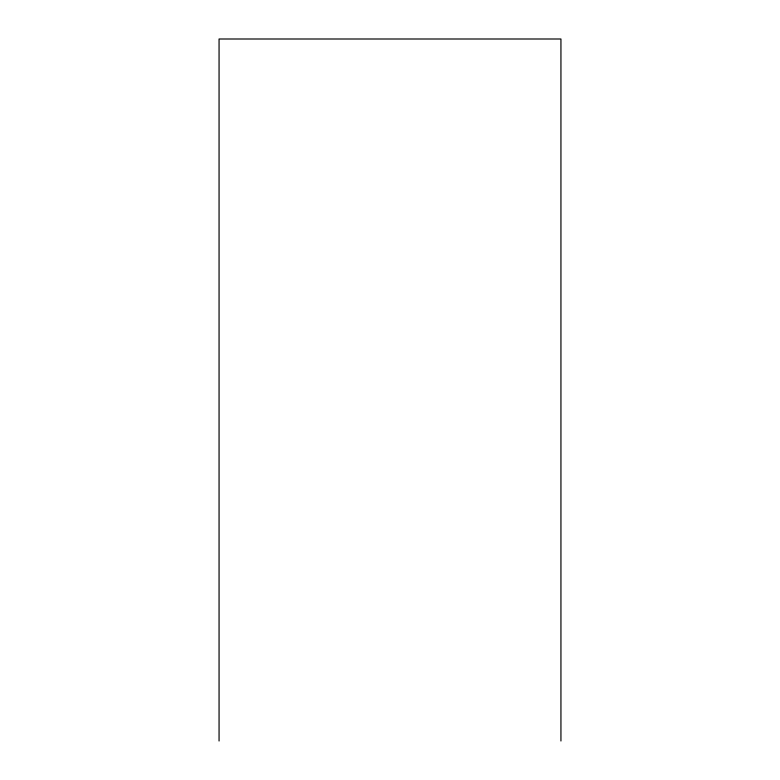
<?xml version="1.0" encoding="UTF-8"?>
<svg xmlns="http://www.w3.org/2000/svg" width="780" height="780" viewBox="0 0 780 780"><rect width="100%" height="100%" fill="white"/><g stroke="black" fill="none" stroke-linecap="round" stroke-linejoin="round"><path stroke-width="1.17" d="M560.937 741L560.937 39L219.063 39L219.063 741"/></g></svg>
